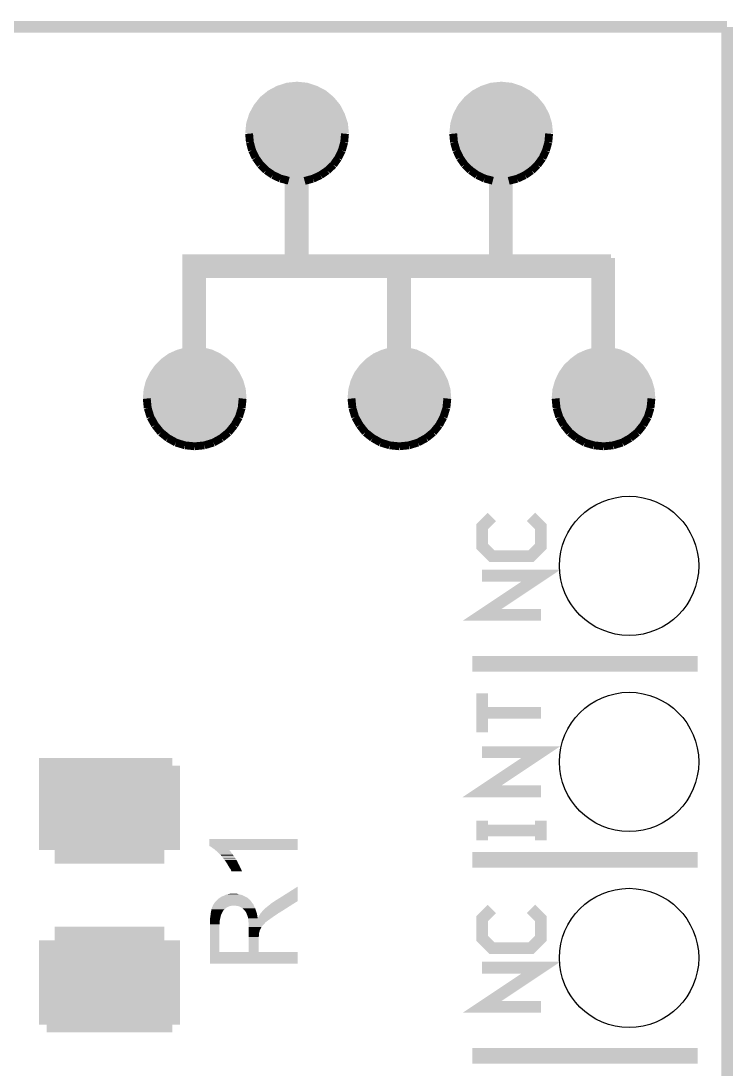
# Model space of a CAD drawing. Extents: x -0.05 to 0.95, y -0.15 to 0.98.
# Drawn here: x 0.59 to 0.953, y 0.443 to 0.978 of the extents above; entities that cross this region are included whole.
import ezdxf

# ---------------------------------------------------------------- set-up
doc = ezdxf.new("R2010")
doc.units = 0
doc.layers.get('0').update_dxf_attribs({"linetype": 'CONTINUOUS'})
for name, color, linetype in [('COMPASS_CLICK_V101_GKO', 5, 'CONTINUOUS'), ('COMPASS_CLICK_V101_GTO', 14, 'CONTINUOUS'), ('COMPASS_CLICK_V101_GTS', 12, 'CONTINUOUS')]:
    doc.layers.add(name, color=color, linetype=linetype)

# ---------------------------------------------------------------- blocks, each defined once
blk = doc.blocks.new('RECTANGLE_61')
blk.add_solid([(0.028, 0.023), (0.028, -0.023), (-0.028, 0.023), (-0.028, -0.023)])
blk = doc.blocks.new('ROUND_49')
blk.add_circle((0, 0), 0.0355)

msp = doc.modelspace()

# ---------------------------------------------------------------- linework, layer by layer
at = {"layer": 'COMPASS_CLICK_V101_GKO', "const_width": 0.006}
for points in [[(-0.05, 0.975), (0.95, 0.975)], [(0.95, -0.05), (0.95, 0.975)]]:
    msp.add_lwpolyline(points, dxfattribs=at)
at = {"layer": 'COMPASS_CLICK_V101_GTO'}
for points, const_width in [([(0.7062, 0.9205), (0.7067, 0.9255), (0.7081, 0.93), (0.7104, 0.9342), (0.7133, 0.9378), (0.717, 0.9408), (0.7211, 0.943), (0.7257, 0.9445), (0.7306, 0.945), (0.7356, 0.9445), (0.7401, 0.943), (0.7443, 0.9408), (0.7479, 0.9378), (0.7509, 0.9342), (0.7531, 0.93), (0.7546, 0.9255), (0.7551, 0.9205)], 0.004), ([(0.8103, 0.9205), (0.8108, 0.9255), (0.8122, 0.93), (0.8145, 0.9342), (0.8175, 0.9378), (0.8211, 0.9408), (0.8252, 0.943), (0.8298, 0.9445), (0.8348, 0.945), (0.8397, 0.9445), (0.8443, 0.943), (0.8484, 0.9408), (0.852, 0.9378), (0.855, 0.9342), (0.8573, 0.93), (0.8587, 0.9255), (0.8592, 0.9205)], 0.004), ([(0.7166, 0.9405), (0.7447, 0.9405)], 0.004), ([(0.7224, 0.9435), (0.7389, 0.9435)], 0.004), ([(0.8207, 0.9405), (0.8488, 0.9405)], 0.004), ([(0.8265, 0.9435), (0.843, 0.9435)], 0.004), ([(0.7106, 0.9345), (0.7506, 0.9345)], 0.004), ([(0.7131, 0.9375), (0.7482, 0.9375)], 0.004), ([(0.8147, 0.9345), (0.8548, 0.9345)], 0.004), ([(0.8172, 0.9375), (0.8523, 0.9375)], 0.004), ([(0.7075, 0.9285), (0.7537, 0.9285)], 0.004), ([(0.7088, 0.9315), (0.7524, 0.9315)], 0.004), ([(0.8117, 0.9285), (0.8579, 0.9285)], 0.004), ([(0.8129, 0.9315), (0.8566, 0.9315)], 0.004), ([(0.7067, 0.9255), (0.7546, 0.9255)], 0.004), ([(0.8108, 0.9255), (0.8587, 0.9255)], 0.004), ([(0.7062, 0.9205), (0.7066, 0.9161)], 0.004), ([(0.7062, 0.9195), (0.755, 0.9195)], 0.004), ([(0.7063, 0.9225), (0.755, 0.9225)], 0.004), ([(0.7547, 0.9161), (0.7551, 0.9205)], 0.004), ([(0.8103, 0.9205), (0.8107, 0.9161)], 0.004), ([(0.8103, 0.9195), (0.8592, 0.9195)], 0.004), ([(0.8104, 0.9225), (0.8591, 0.9225)], 0.004), ([(0.8588, 0.9161), (0.8592, 0.9205)], 0.004), ([(0.7065, 0.9165), (0.7547, 0.9165)], 0.004), ([(0.7066, 0.9161), (0.7077, 0.912)], 0.004), ([(0.7072, 0.9135), (0.7541, 0.9135)], 0.004), ([(0.7535, 0.9119), (0.7547, 0.9161)], 0.004), ([(0.8106, 0.9165), (0.8589, 0.9165)], 0.004), ([(0.8107, 0.9161), (0.8119, 0.912)], 0.004), ([(0.8113, 0.9135), (0.8582, 0.9135)], 0.004), ([(0.8576, 0.9119), (0.8588, 0.9161)], 0.004), ([(0.7077, 0.912), (0.7095, 0.9082)], 0.004), ([(0.7083, 0.9105), (0.7529, 0.9105)], 0.004), ([(0.7095, 0.9082), (0.712, 0.9047)], 0.004), ([(0.7099, 0.9075), (0.7513, 0.9075)], 0.004), ([(0.7492, 0.9046), (0.7516, 0.908)], 0.004), ([(0.7516, 0.908), (0.7535, 0.9119)], 0.004), ([(0.8119, 0.912), (0.8137, 0.9082)], 0.004), ([(0.8124, 0.9105), (0.8571, 0.9105)], 0.004), ([(0.8137, 0.9082), (0.8161, 0.9047)], 0.004), ([(0.8141, 0.9075), (0.8555, 0.9075)], 0.004), ([(0.8533, 0.9046), (0.8558, 0.908)], 0.004), ([(0.8558, 0.908), (0.8576, 0.9119)], 0.004), ([(0.712, 0.9047), (0.7149, 0.9018)], 0.004), ([(0.7122, 0.9045), (0.7491, 0.9045)], 0.004), ([(0.7149, 0.9018), (0.7184, 0.8994)], 0.004), ([(0.7426, 0.8993), (0.7461, 0.9017)], 0.004), ([(0.7461, 0.9017), (0.7492, 0.9046)], 0.004), ([(0.8161, 0.9047), (0.8191, 0.9018)], 0.004), ([(0.8163, 0.9045), (0.8532, 0.9045)], 0.004), ([(0.8191, 0.9018), (0.8225, 0.8994)], 0.004), ([(0.8468, 0.8993), (0.8503, 0.9017)], 0.004), ([(0.8503, 0.9017), (0.8533, 0.9046)], 0.004), ([(0.6741, 0.825), (0.6741, 0.857), (0.7264, 0.857), (0.7264, 0.8965)], 0.004), ([(0.7153, 0.9015), (0.746, 0.9015)], 0.004), ([(0.7184, 0.8994), (0.7222, 0.8976)], 0.004), ([(0.72, 0.8985), (0.7413, 0.8985)], 0.004), ([(0.7222, 0.8976), (0.7264, 0.8965)], 0.004), ([(0.7345, 0.8964), (0.7387, 0.8975)], 0.004), ([(0.7345, 0.857), (0.7785, 0.857), (0.7867, 0.857), (0.8305, 0.857), (0.8305, 0.8965)], 0.004), ([(0.7345, 0.857), (0.7345, 0.8964)], 0.004), ([(0.7387, 0.8975), (0.7426, 0.8993)], 0.004), ([(0.8194, 0.9015), (0.8501, 0.9015)], 0.004), ([(0.8225, 0.8994), (0.8263, 0.8976)], 0.004), ([(0.8241, 0.8985), (0.8454, 0.8985)], 0.004), ([(0.8263, 0.8976), (0.8305, 0.8965)], 0.004), ([(0.8386, 0.8964), (0.8429, 0.8975)], 0.004), ([(0.8386, 0.857), (0.8386, 0.8964)], 0.004), ([(0.8429, 0.8975), (0.8468, 0.8993)], 0.004), ([(0.7264, 0.8955), (0.7345, 0.8955)], 0.004), ([(0.7264, 0.8925), (0.7345, 0.8925)], 0.004), ([(0.8305, 0.8955), (0.8386, 0.8955)], 0.004), ([(0.8305, 0.8925), (0.8386, 0.8925)], 0.004), ([(0.7264, 0.8895), (0.7345, 0.8895)], 0.004), ([(0.7264, 0.8865), (0.7345, 0.8865)], 0.004), ([(0.8305, 0.8895), (0.8386, 0.8895)], 0.004), ([(0.8305, 0.8865), (0.8386, 0.8865)], 0.004), ([(0.7264, 0.8835), (0.7345, 0.8835)], 0.004), ([(0.7264, 0.8805), (0.7345, 0.8805)], 0.004), ([(0.8305, 0.8835), (0.8386, 0.8835)], 0.004), ([(0.8305, 0.8805), (0.8386, 0.8805)], 0.004), ([(0.7264, 0.8775), (0.7345, 0.8775)], 0.004), ([(0.8305, 0.8775), (0.8386, 0.8775)], 0.004), ([(0.7264, 0.8745), (0.7345, 0.8745)], 0.004), ([(0.7264, 0.8715), (0.7345, 0.8715)], 0.004), ([(0.8305, 0.8745), (0.8386, 0.8745)], 0.004), ([(0.8305, 0.8715), (0.8386, 0.8715)], 0.004), ([(0.7264, 0.8685), (0.7345, 0.8685)], 0.004), ([(0.7264, 0.8655), (0.7345, 0.8655)], 0.004), ([(0.8305, 0.8685), (0.8386, 0.8685)], 0.004), ([(0.8305, 0.8655), (0.8386, 0.8655)], 0.004), ([(0.7264, 0.8625), (0.7345, 0.8625)], 0.004), ([(0.7264, 0.8595), (0.7345, 0.8595)], 0.004), ([(0.8305, 0.8625), (0.8386, 0.8625)], 0.004), ([(0.8305, 0.8595), (0.8386, 0.8595)], 0.004), ([(0.6741, 0.8565), (0.8908, 0.8565)], 0.004), ([(0.8386, 0.857), (0.8827, 0.857), (0.8908, 0.857)], 0.004), ([(0.8908, 0.8489), (0.8908, 0.857)], 0.004), ([(0.6741, 0.8535), (0.8908, 0.8535)], 0.004), ([(0.6741, 0.8505), (0.8908, 0.8505)], 0.004), ([(0.6823, 0.8489), (0.7264, 0.8489)], 0.004), ([(0.6823, 0.8095), (0.6823, 0.8489)], 0.004), ([(0.7264, 0.8489), (0.7345, 0.8489)], 0.004), ([(0.7345, 0.8489), (0.7785, 0.8489)], 0.004), ([(0.7584, 0.7854), (0.7588, 0.7898), (0.7599, 0.794), (0.7617, 0.7978), (0.7642, 0.8012), (0.7671, 0.8041), (0.7706, 0.8066), (0.7744, 0.8083), (0.7785, 0.8095), (0.7785, 0.8489)], 0.004), ([(0.7867, 0.8489), (0.8305, 0.8489)], 0.004), ([(0.7867, 0.8095), (0.7867, 0.8489)], 0.004), ([(0.8305, 0.8489), (0.8386, 0.8489)], 0.004), ([(0.8386, 0.8489), (0.8827, 0.8489)], 0.004), ([(0.8625, 0.7854), (0.8629, 0.7898), (0.8641, 0.794), (0.8659, 0.7978), (0.8683, 0.8012), (0.8713, 0.8041), (0.8747, 0.8066), (0.8785, 0.8083), (0.8827, 0.8095), (0.8827, 0.8489)], 0.004), ([(0.8908, 0.8095), (0.8908, 0.8489)], 0.004), ([(0.6741, 0.8475), (0.6823, 0.8475)], 0.004), ([(0.6741, 0.8445), (0.6823, 0.8445)], 0.004), ([(0.7785, 0.8475), (0.7867, 0.8475)], 0.004), ([(0.7785, 0.8445), (0.7867, 0.8445)], 0.004), ([(0.8827, 0.8475), (0.8908, 0.8475)], 0.004), ([(0.8827, 0.8445), (0.8908, 0.8445)], 0.004), ([(0.6741, 0.8415), (0.6823, 0.8415)], 0.004), ([(0.6741, 0.8385), (0.6823, 0.8385)], 0.004), ([(0.7785, 0.8415), (0.7867, 0.8415)], 0.004), ([(0.7785, 0.8385), (0.7867, 0.8385)], 0.004), ([(0.8827, 0.8415), (0.8908, 0.8415)], 0.004), ([(0.8827, 0.8385), (0.8908, 0.8385)], 0.004), ([(0.6741, 0.8355), (0.6823, 0.8355)], 0.004), ([(0.6741, 0.8325), (0.6823, 0.8325)], 0.004), ([(0.7785, 0.8355), (0.7867, 0.8355)], 0.004), ([(0.7785, 0.8325), (0.7867, 0.8325)], 0.004), ([(0.8827, 0.8355), (0.8908, 0.8355)], 0.004), ([(0.8827, 0.8325), (0.8908, 0.8325)], 0.004), ([(0.6741, 0.8295), (0.6823, 0.8295)], 0.004), ([(0.7785, 0.8295), (0.7867, 0.8295)], 0.004), ([(0.8827, 0.8295), (0.8908, 0.8295)], 0.004), ([(0.6741, 0.8265), (0.6823, 0.8265)], 0.004), ([(0.6741, 0.825), (0.6742, 0.8095)], 0.004), ([(0.6741, 0.8235), (0.6823, 0.8235)], 0.004), ([(0.7785, 0.8265), (0.7867, 0.8265)], 0.004), ([(0.7785, 0.8235), (0.7867, 0.8235)], 0.004), ([(0.8827, 0.8265), (0.8908, 0.8265)], 0.004), ([(0.8827, 0.8235), (0.8908, 0.8235)], 0.004), ([(0.6741, 0.8205), (0.6823, 0.8205)], 0.004), ([(0.6741, 0.8175), (0.6823, 0.8175)], 0.004), ([(0.7785, 0.8205), (0.7867, 0.8205)], 0.004), ([(0.7785, 0.8175), (0.7867, 0.8175)], 0.004), ([(0.8827, 0.8205), (0.8908, 0.8205)], 0.004), ([(0.8827, 0.8175), (0.8908, 0.8175)], 0.004), ([(0.6741, 0.8145), (0.6823, 0.8145)], 0.004), ([(0.6741, 0.8115), (0.6823, 0.8115)], 0.004), ([(0.7785, 0.8145), (0.7867, 0.8145)], 0.004), ([(0.7785, 0.8115), (0.7867, 0.8115)], 0.004), ([(0.8827, 0.8145), (0.8908, 0.8145)], 0.004), ([(0.8827, 0.8115), (0.8908, 0.8115)], 0.004), ([(0.654, 0.7854), (0.6544, 0.7898), (0.6555, 0.794), (0.6574, 0.7978), (0.6598, 0.8012), (0.6627, 0.8041), (0.6662, 0.8066), (0.67, 0.8083), (0.6742, 0.8095)], 0.004), ([(0.6646, 0.8055), (0.6923, 0.8055)], 0.004), ([(0.6705, 0.8085), (0.6863, 0.8085)], 0.004), ([(0.6823, 0.8095), (0.6865, 0.8085), (0.6904, 0.8067), (0.6939, 0.8043), (0.697, 0.8014), (0.6994, 0.7979), (0.7013, 0.7941), (0.7025, 0.7899), (0.7029, 0.7854)], 0.004), ([(0.769, 0.8055), (0.7967, 0.8055)], 0.004), ([(0.7749, 0.8085), (0.7907, 0.8085)], 0.004), ([(0.7867, 0.8095), (0.7909, 0.8085), (0.7948, 0.8067), (0.7983, 0.8043), (0.8013, 0.8014), (0.8038, 0.7979), (0.8057, 0.7941), (0.8069, 0.7899), (0.8073, 0.7854)], 0.004), ([(0.8731, 0.8055), (0.9008, 0.8055)], 0.004), ([(0.8791, 0.8085), (0.8948, 0.8085)], 0.004), ([(0.8908, 0.8095), (0.895, 0.8085), (0.8989, 0.8067), (0.9024, 0.8043), (0.9055, 0.8014), (0.9079, 0.7979), (0.9098, 0.7941), (0.911, 0.7899), (0.9114, 0.7854)], 0.004), ([(0.661, 0.8025), (0.6959, 0.8025)], 0.004), ([(0.7654, 0.8025), (0.8002, 0.8025)], 0.004), ([(0.8695, 0.8025), (0.9044, 0.8025)], 0.004), ([(0.6567, 0.7965), (0.7002, 0.7965)], 0.004), ([(0.6585, 0.7995), (0.6984, 0.7995)], 0.004), ([(0.7611, 0.7965), (0.8046, 0.7965)], 0.004), ([(0.7629, 0.7995), (0.8028, 0.7995)], 0.004), ([(0.8652, 0.7965), (0.9087, 0.7965)], 0.004), ([(0.867, 0.7995), (0.9069, 0.7995)], 0.004), ([(0.6545, 0.7905), (0.7023, 0.7905)], 0.004), ([(0.6554, 0.7935), (0.7015, 0.7935)], 0.004), ([(0.7589, 0.7905), (0.8067, 0.7905)], 0.004), ([(0.7598, 0.7935), (0.8059, 0.7935)], 0.004), ([(0.8631, 0.7905), (0.9108, 0.7905)], 0.004), ([(0.8639, 0.7935), (0.91, 0.7935)], 0.004), ([(0.654, 0.7854), (0.6545, 0.7805)], 0.004), ([(0.654, 0.7845), (0.7029, 0.7845)], 0.004), ([(0.6541, 0.7875), (0.7028, 0.7875)], 0.004), ([(0.7024, 0.7805), (0.7029, 0.7854)], 0.004), ([(0.7584, 0.7854), (0.7589, 0.7805)], 0.004), ([(0.7584, 0.7845), (0.8072, 0.7845)], 0.004), ([(0.7585, 0.7875), (0.8072, 0.7875)], 0.004), ([(0.8068, 0.7805), (0.8073, 0.7854)], 0.004), ([(0.8625, 0.7854), (0.863, 0.7805)], 0.004), ([(0.8625, 0.7845), (0.9114, 0.7845)], 0.004), ([(0.8626, 0.7875), (0.9113, 0.7875)], 0.004), ([(0.9109, 0.7805), (0.9114, 0.7854)], 0.004), ([(0.6543, 0.7815), (0.7026, 0.7815)], 0.004), ([(0.6545, 0.7805), (0.6559, 0.7759)], 0.004), ([(0.701, 0.7759), (0.7024, 0.7805)], 0.004), ([(0.7587, 0.7815), (0.807, 0.7815)], 0.004), ([(0.7589, 0.7805), (0.7603, 0.7759)], 0.004), ([(0.8053, 0.7759), (0.8068, 0.7805)], 0.004), ([(0.8628, 0.7815), (0.9111, 0.7815)], 0.004), ([(0.863, 0.7805), (0.8644, 0.7759)], 0.004), ([(0.9095, 0.7759), (0.9109, 0.7805)], 0.004), ([(0.655, 0.7785), (0.7019, 0.7785)], 0.004), ([(0.6559, 0.7759), (0.6582, 0.7718)], 0.004), ([(0.6561, 0.7755), (0.7008, 0.7755)], 0.004), ([(0.6987, 0.7718), (0.701, 0.7759)], 0.004), ([(0.7594, 0.7785), (0.8063, 0.7785)], 0.004), ([(0.7603, 0.7759), (0.7626, 0.7718)], 0.004), ([(0.7605, 0.7755), (0.8052, 0.7755)], 0.004), ([(0.8031, 0.7718), (0.8053, 0.7759)], 0.004), ([(0.8635, 0.7785), (0.9104, 0.7785)], 0.004), ([(0.8644, 0.7759), (0.8667, 0.7718)], 0.004), ([(0.8646, 0.7755), (0.9093, 0.7755)], 0.004), ([(0.9072, 0.7718), (0.9095, 0.7759)], 0.004), ([(0.6577, 0.7725), (0.6992, 0.7725)], 0.004), ([(0.6582, 0.7718), (0.6612, 0.7681)], 0.004), ([(0.6599, 0.7695), (0.697, 0.7695)], 0.004), ([(0.6612, 0.7681), (0.6648, 0.7652)], 0.004), ([(0.6921, 0.7652), (0.6957, 0.7681)], 0.004), ([(0.6957, 0.7681), (0.6987, 0.7718)], 0.004), ([(0.7621, 0.7725), (0.8036, 0.7725)], 0.004), ([(0.7626, 0.7718), (0.7655, 0.7681)], 0.004), ([(0.7642, 0.7695), (0.8014, 0.7695)], 0.004), ([(0.7655, 0.7681), (0.7692, 0.7652)], 0.004), ([(0.7965, 0.7652), (0.8001, 0.7681)], 0.004), ([(0.8001, 0.7681), (0.8031, 0.7718)], 0.004), ([(0.8662, 0.7725), (0.9077, 0.7725)], 0.004), ([(0.8667, 0.7718), (0.8697, 0.7681)], 0.004), ([(0.8684, 0.7695), (0.9055, 0.7695)], 0.004), ([(0.8697, 0.7681), (0.8733, 0.7652)], 0.004), ([(0.9006, 0.7652), (0.9042, 0.7681)], 0.004), ([(0.9042, 0.7681), (0.9072, 0.7718)], 0.004), ([(0.6629, 0.7665), (0.694, 0.7665)], 0.004), ([(0.6648, 0.7652), (0.6689, 0.7629)], 0.004), ([(0.6675, 0.7635), (0.6893, 0.7635)], 0.004), ([(0.6689, 0.7629), (0.6735, 0.7615)], 0.004), ([(0.6834, 0.7615), (0.688, 0.7629)], 0.004), ([(0.688, 0.7629), (0.6921, 0.7652)], 0.004), ([(0.7673, 0.7665), (0.7983, 0.7665)], 0.004), ([(0.7692, 0.7652), (0.7733, 0.7629)], 0.004), ([(0.7719, 0.7635), (0.7937, 0.7635)], 0.004), ([(0.7733, 0.7629), (0.7779, 0.7615)], 0.004), ([(0.7877, 0.7615), (0.7923, 0.7629)], 0.004), ([(0.7923, 0.7629), (0.7965, 0.7652)], 0.004), ([(0.8714, 0.7665), (0.9025, 0.7665)], 0.004), ([(0.8733, 0.7652), (0.8774, 0.7629)], 0.004), ([(0.8761, 0.7635), (0.8978, 0.7635)], 0.004), ([(0.8774, 0.7629), (0.882, 0.7615)], 0.004), ([(0.8919, 0.7615), (0.8965, 0.7629)], 0.004), ([(0.8965, 0.7629), (0.9006, 0.7652)], 0.004), ([(0.6735, 0.7615), (0.6784, 0.761)], 0.004), ([(0.6784, 0.761), (0.6834, 0.7615)], 0.004), ([(0.7779, 0.7615), (0.7828, 0.761)], 0.004), ([(0.7828, 0.761), (0.7877, 0.7615)], 0.004), ([(0.882, 0.7615), (0.887, 0.761)], 0.004), ([(0.887, 0.761), (0.8919, 0.7615)], 0.004), ([(0.83, 0.725), (0.825, 0.72), (0.825, 0.71), (0.83, 0.705), (0.85, 0.705), (0.855, 0.71), (0.855, 0.72), (0.85, 0.725)], 0.006), ([(0.855, 0.675), (0.825, 0.675), (0.855, 0.695), (0.825, 0.695)], 0.006), ([(0.82, 0.65), (0.935, 0.65)], 0.008), ([(0.825, 0.615), (0.825, 0.635), (0.825, 0.625), (0.855, 0.625)], 0.006), ([(0.855, 0.585), (0.825, 0.585), (0.855, 0.605), (0.825, 0.605)], 0.006), ([(0.603, 0.555), (0.603, 0.598), (0.667, 0.598)], 0.008), ([(0.667, 0.555), (0.667, 0.598)], 0.008), ([(0.825, 0.56), (0.825, 0.57), (0.825, 0.565), (0.855, 0.565), (0.855, 0.56), (0.855, 0.57)], 0.006), ([(0.82, 0.55), (0.935, 0.55)], 0.008), ([(0.83, 0.525), (0.825, 0.52), (0.825, 0.51), (0.83, 0.505), (0.85, 0.505), (0.855, 0.51), (0.855, 0.52), (0.85, 0.525)], 0.006), ([(0.603, 0.466), (0.603, 0.509)], 0.008), ([(0.667, 0.466), (0.667, 0.509)], 0.008), ([(0.855, 0.475), (0.825, 0.475), (0.855, 0.495), (0.825, 0.495)], 0.006), ([(0.603, 0.466), (0.667, 0.466)], 0.008), ([(0.82, 0.45), (0.935, 0.45)], 0.008)]:
    msp.add_lwpolyline(points, dxfattribs=dict(at, const_width=const_width))
for points in [[(0.686, 0.5571), (0.686, 0.5606), (0.731, 0.5571), (0.731, 0.5606)], [(0.686, 0.5606), (0.686, 0.5606), (0.731, 0.5606), (0.686, 0.5606)], [(0.6871, 0.5564), (0.686, 0.5571), (0.731, 0.5564), (0.731, 0.5571)], [(0.6881, 0.5557), (0.6871, 0.5564), (0.731, 0.5557), (0.731, 0.5564)], [(0.68885, 0.5551), (0.6881, 0.5557), (0.731, 0.5551), (0.731, 0.5557)], [(0.6891, 0.5549), (0.68885, 0.5551), (0.69615, 0.5549), (0.696, 0.5551)], [(0.68885, 0.5551), (0.68885, 0.5551), (0.696, 0.5551), (0.731, 0.5551)], [(0.68932, 0.5547), (0.6891, 0.5549), (0.6963, 0.5547), (0.69615, 0.5549)], [(0.68978, 0.5543), (0.68932, 0.5547), (0.6967, 0.5543), (0.6963, 0.5547)], [(0.69, 0.5541), (0.68978, 0.5543), (0.69683, 0.5541), (0.6967, 0.5543)], [(0.6904, 0.5537), (0.69, 0.5541), (0.6971, 0.5537), (0.69683, 0.5541)], [(0.6908, 0.5533), (0.6904, 0.5537), (0.69744, 0.5533), (0.6971, 0.5537)], [(0.69115, 0.553), (0.6908, 0.5533), (0.6977, 0.553), (0.69744, 0.5533)], [(0.6915, 0.5527), (0.69115, 0.553), (0.6979, 0.5527), (0.6977, 0.553)], [(0.6919, 0.5523), (0.6915, 0.5527), (0.69817, 0.5523), (0.6979, 0.5527)], [(0.6919, 0.5522), (0.6919, 0.5523), (0.69823, 0.5522), (0.69817, 0.5523)], [(0.692, 0.5521), (0.6919, 0.5522), (0.6983, 0.5521), (0.69823, 0.5522)], [(0.69293, 0.551), (0.692, 0.5521), (0.6991, 0.551), (0.6983, 0.5521)], [(0.6931, 0.5508), (0.69293, 0.551), (0.69923, 0.5508), (0.6991, 0.551)], [(0.69374, 0.5499), (0.6931, 0.5508), (0.6998, 0.5499), (0.69923, 0.5508)], [(0.69389, 0.5497), (0.69374, 0.5499), (0.6998, 0.5497), (0.6998, 0.5499)], [(0.6941, 0.5494), (0.69389, 0.5497), (0.7001, 0.5494), (0.6998, 0.5497)], [(0.69458, 0.5487), (0.6941, 0.5494), (0.7004, 0.5487), (0.7001, 0.5494)], [(0.695, 0.5481), (0.69458, 0.5487), (0.7007, 0.5481), (0.7004, 0.5487)], [(0.69511, 0.5479), (0.695, 0.5481), (0.7008, 0.5479), (0.7007, 0.5481)], [(0.69559, 0.547), (0.69511, 0.5479), (0.7013, 0.547), (0.7008, 0.5479)], [(0.6957, 0.5468), (0.69559, 0.547), (0.70139, 0.5468), (0.7013, 0.547)], [(0.69615, 0.5461), (0.6957, 0.5468), (0.7017, 0.5461), (0.70139, 0.5468)], [(0.6964, 0.5457), (0.69615, 0.5461), (0.7019, 0.5457), (0.7017, 0.5461)], [(0.6967, 0.5453), (0.6964, 0.5457), (0.7021, 0.5453), (0.7019, 0.5457)], [(0.6968, 0.5451), (0.6967, 0.5453), (0.7022, 0.5451), (0.7021, 0.5453)], [(0.6969, 0.5449), (0.6968, 0.5451), (0.70228, 0.5449), (0.7022, 0.5451)], [(0.6971, 0.5443), (0.6969, 0.5449), (0.70252, 0.5443), (0.70228, 0.5449)], [(0.6972, 0.5442), (0.6971, 0.5443), (0.70256, 0.5442), (0.70252, 0.5443)], [(0.6972, 0.5441), (0.6972, 0.5442), (0.7026, 0.5441), (0.70256, 0.5442)], [(0.71928, 0.529), (0.731, 0.5364), (0.731, 0.529), (0.731, 0.5364)], [(0.6894, 0.5291), (0.6897, 0.5294), (0.707, 0.5291), (0.7068, 0.5294)], [(0.6897, 0.5294), (0.68992, 0.5296), (0.7068, 0.5294), (0.7066, 0.5296)], [(0.68992, 0.5296), (0.69004, 0.5297), (0.7066, 0.5296), (0.7066, 0.5297)], [(0.69004, 0.5297), (0.6906, 0.5302), (0.7065, 0.5297), (0.7059, 0.5302)], [(0.69004, 0.5297), (0.69004, 0.5297), (0.7066, 0.5297), (0.7065, 0.5297)], [(0.6906, 0.5302), (0.69143, 0.5308), (0.7059, 0.5302), (0.7052, 0.5308)], [(0.69143, 0.5308), (0.6917, 0.531), (0.7052, 0.5308), (0.7048, 0.531)], [(0.6918, 0.531), (0.6922, 0.5313), (0.7048, 0.531), (0.7042, 0.5313)], [(0.6922, 0.5313), (0.6928, 0.5315), (0.7042, 0.5313), (0.7038, 0.5315)], [(0.6928, 0.5315), (0.69415, 0.5321), (0.7038, 0.5315), (0.7025, 0.5321)], [(0.69415, 0.5321), (0.6946, 0.5323), (0.7025, 0.5321), (0.70163, 0.5323)], [(0.6946, 0.5323), (0.695, 0.5324), (0.70163, 0.5323), (0.7012, 0.5324)], [(0.695, 0.5324), (0.6958, 0.5326), (0.7012, 0.5324), (0.70047, 0.5326)], [(0.6958, 0.5326), (0.6964, 0.5327), (0.70047, 0.5326), (0.7001, 0.5327)], [(0.6964, 0.5327), (0.697, 0.5328), (0.7001, 0.5327), (0.6996, 0.5328)], [(0.68686, 0.524), (0.68692, 0.5243), (0.6929, 0.524), (0.6932, 0.5243)], [(0.68692, 0.5243), (0.68694, 0.5244), (0.6932, 0.5243), (0.6932, 0.5244)], [(0.68694, 0.5244), (0.687, 0.5247), (0.6932, 0.5244), (0.69354, 0.5247)], [(0.687, 0.5247), (0.68714, 0.5252), (0.69354, 0.5247), (0.6941, 0.5252)], [(0.68714, 0.5252), (0.6872, 0.5254), (0.6941, 0.5252), (0.69437, 0.5254)], [(0.6872, 0.5254), (0.68733, 0.5258), (0.69437, 0.5254), (0.6949, 0.5258)], [(0.68733, 0.5258), (0.6874, 0.526), (0.6949, 0.5258), (0.69535, 0.526)], [(0.6874, 0.526), (0.6875, 0.5261), (0.69535, 0.526), (0.69558, 0.5261)], [(0.6875, 0.5261), (0.68753, 0.5262), (0.69558, 0.5261), (0.6958, 0.5262)], [(0.68753, 0.5262), (0.6876, 0.5265), (0.6958, 0.5262), (0.6966, 0.5265)], [(0.6876, 0.5265), (0.68765, 0.5266), (0.6966, 0.5265), (0.6974, 0.5266)], [(0.68765, 0.5266), (0.6877, 0.5267), (0.6974, 0.5266), (0.698, 0.5267)], [(0.6877, 0.5267), (0.6879, 0.5271), (0.7086, 0.5267), (0.70843, 0.5271)], [(0.6879, 0.5271), (0.68811, 0.5274), (0.70843, 0.5271), (0.7083, 0.5274)], [(0.68811, 0.5274), (0.6884, 0.5278), (0.7083, 0.5274), (0.70798, 0.5278)], [(0.6884, 0.5278), (0.68878, 0.5284), (0.70798, 0.5278), (0.7075, 0.5284)], [(0.68878, 0.5284), (0.6889, 0.5286), (0.7075, 0.5284), (0.7074, 0.5286)], [(0.6889, 0.5286), (0.6891, 0.5288), (0.7074, 0.5286), (0.7073, 0.5288)], [(0.6891, 0.5288), (0.6894, 0.5291), (0.7073, 0.5288), (0.707, 0.5291)], [(0.7, 0.5265), (0.6992, 0.5267), (0.70869, 0.5265), (0.7086, 0.5267)], [(0.7007, 0.5264), (0.7, 0.5265), (0.70873, 0.5264), (0.70869, 0.5265)], [(0.7013, 0.5262), (0.7007, 0.5264), (0.70881, 0.5262), (0.70873, 0.5264)], [(0.70163, 0.526), (0.7013, 0.5262), (0.7089, 0.526), (0.70881, 0.5262)], [(0.7018, 0.5259), (0.70163, 0.526), (0.70896, 0.5259), (0.7089, 0.526)], [(0.7024, 0.5256), (0.7018, 0.5259), (0.70913, 0.5256), (0.70896, 0.5259)], [(0.7025, 0.5255), (0.7024, 0.5256), (0.70919, 0.5255), (0.70913, 0.5256)], [(0.7028, 0.5253), (0.7025, 0.5255), (0.7093, 0.5253), (0.70919, 0.5255)], [(0.7031, 0.5251), (0.7028, 0.5253), (0.70937, 0.5251), (0.7093, 0.5253)], [(0.7037, 0.5245), (0.7031, 0.5251), (0.70957, 0.5245), (0.70937, 0.5251)], [(0.70378, 0.5244), (0.7037, 0.5245), (0.7096, 0.5244), (0.70957, 0.5245)], [(0.7042, 0.5239), (0.70378, 0.5244), (0.70975, 0.5239), (0.7096, 0.5244)], [(0.7129, 0.5238), (0.7145, 0.5254), (0.7228, 0.5238), (0.72533, 0.5254)], [(0.7145, 0.5254), (0.7154, 0.5261), (0.72533, 0.5254), (0.72643, 0.5261)], [(0.7154, 0.5261), (0.7164, 0.5269), (0.72643, 0.5261), (0.72769, 0.5269)], [(0.7164, 0.5269), (0.7175, 0.5278), (0.72769, 0.5269), (0.72911, 0.5278)], [(0.7175, 0.5278), (0.7188, 0.5287), (0.72911, 0.5278), (0.73053, 0.5287)], [(0.7188, 0.5287), (0.71928, 0.529), (0.73053, 0.5287), (0.731, 0.529)], [(0.6862, 0.5189), (0.6863, 0.5203), (0.69122, 0.5189), (0.6915, 0.5203)], [(0.6862, 0.5188), (0.6862, 0.5189), (0.6912, 0.5188), (0.69122, 0.5189)], [(0.6862, 0.5171), (0.6862, 0.5188), (0.6911, 0.5171), (0.6912, 0.5188)], [(0.6863, 0.5203), (0.68649, 0.5216), (0.6915, 0.5203), (0.6918, 0.5216)], [(0.68649, 0.5216), (0.6865, 0.5217), (0.6918, 0.5216), (0.69184, 0.5217)], [(0.6865, 0.5217), (0.68662, 0.5226), (0.69184, 0.5217), (0.6922, 0.5226)], [(0.68662, 0.5226), (0.6867, 0.5232), (0.6922, 0.5226), (0.6925, 0.5232)], [(0.6867, 0.5232), (0.68686, 0.524), (0.6925, 0.5232), (0.6929, 0.524)], [(0.70453, 0.5234), (0.7042, 0.5239), (0.7099, 0.5234), (0.70975, 0.5239)], [(0.7046, 0.5233), (0.70453, 0.5234), (0.70993, 0.5233), (0.7099, 0.5234)], [(0.7048, 0.5228), (0.7046, 0.5233), (0.7101, 0.5228), (0.70993, 0.5233)], [(0.70495, 0.5225), (0.7048, 0.5228), (0.7102, 0.5225), (0.7101, 0.5228)], [(0.705, 0.5224), (0.70495, 0.5225), (0.71022, 0.5224), (0.7102, 0.5225)], [(0.7051, 0.5221), (0.705, 0.5224), (0.71027, 0.5221), (0.71022, 0.5224)], [(0.7052, 0.522), (0.7051, 0.5221), (0.71029, 0.522), (0.71027, 0.5221)], [(0.7054, 0.5214), (0.7052, 0.522), (0.7104, 0.5214), (0.71029, 0.522)], [(0.7055, 0.5211), (0.7054, 0.5214), (0.71045, 0.5211), (0.7104, 0.5214)], [(0.70568, 0.5202), (0.7055, 0.5211), (0.7106, 0.5202), (0.71045, 0.5211)], [(0.7057, 0.5201), (0.70568, 0.5202), (0.71726, 0.5201), (0.7174, 0.5202)], [(0.70575, 0.5195), (0.7057, 0.5201), (0.7164, 0.5195), (0.71726, 0.5201)], [(0.7058, 0.519), (0.70575, 0.5195), (0.71576, 0.519), (0.7164, 0.5195)], [(0.70582, 0.5188), (0.7058, 0.519), (0.7155, 0.5188), (0.71576, 0.519)], [(0.70584, 0.5186), (0.70582, 0.5188), (0.7152, 0.5186), (0.7154, 0.5188)], [(0.70582, 0.5188), (0.70582, 0.5188), (0.7154, 0.5188), (0.7155, 0.5188)], [(0.7106, 0.5202), (0.7107, 0.5203), (0.7174, 0.5202), (0.71754, 0.5203)], [(0.7107, 0.5203), (0.7108, 0.5206), (0.71754, 0.5203), (0.71797, 0.5206)], [(0.7108, 0.5206), (0.711, 0.521), (0.71797, 0.5206), (0.71854, 0.521)], [(0.711, 0.521), (0.7113, 0.5215), (0.71854, 0.521), (0.71926, 0.5215)], [(0.7113, 0.5215), (0.71136, 0.5216), (0.71926, 0.5215), (0.7194, 0.5216)], [(0.71136, 0.5216), (0.71171, 0.5222), (0.7194, 0.5216), (0.7203, 0.5222)], [(0.71171, 0.5222), (0.712, 0.5227), (0.7203, 0.5222), (0.721, 0.5227)], [(0.712, 0.5227), (0.7122, 0.5229), (0.721, 0.5227), (0.7213, 0.5229)], [(0.7122, 0.5229), (0.7123, 0.523), (0.7213, 0.5229), (0.7215, 0.523)], [(0.7123, 0.523), (0.7124, 0.5231), (0.7215, 0.523), (0.7216, 0.5231)], [(0.7124, 0.5231), (0.7125, 0.5232), (0.7217, 0.5231), (0.72186, 0.5232)], [(0.7124, 0.5231), (0.7124, 0.5231), (0.7216, 0.5231), (0.7217, 0.5231)], [(0.7125, 0.5232), (0.7129, 0.5238), (0.72186, 0.5232), (0.7228, 0.5238)], [(0.6862, 0.503), (0.6862, 0.5171), (0.6911, 0.503), (0.6911, 0.5171)], [(0.70587, 0.5183), (0.70584, 0.5186), (0.7148, 0.5183), (0.7152, 0.5186)], [(0.7059, 0.518), (0.70587, 0.5183), (0.7145, 0.518), (0.7148, 0.5183)], [(0.7059, 0.5178), (0.7059, 0.518), (0.7143, 0.5178), (0.7145, 0.518)], [(0.7059, 0.5171), (0.7059, 0.5178), (0.71367, 0.5171), (0.7143, 0.5178)], [(0.70594, 0.5168), (0.7059, 0.5171), (0.7134, 0.5168), (0.71367, 0.5171)], [(0.706, 0.5163), (0.70594, 0.5168), (0.7129, 0.5163), (0.7134, 0.5168)], [(0.706, 0.5158), (0.706, 0.5163), (0.7125, 0.5158), (0.7129, 0.5163)], [(0.706, 0.5157), (0.706, 0.5158), (0.7125, 0.5157), (0.7125, 0.5158)], [(0.706, 0.5156), (0.706, 0.5157), (0.7124, 0.5156), (0.7125, 0.5157)], [(0.706, 0.5153), (0.706, 0.5156), (0.7123, 0.5153), (0.7124, 0.5156)], [(0.706, 0.5149), (0.706, 0.5153), (0.7121, 0.5149), (0.7123, 0.5153)], [(0.706, 0.5146), (0.706, 0.5149), (0.7119, 0.5146), (0.7121, 0.5149)], [(0.706, 0.5141), (0.706, 0.5146), (0.7117, 0.5141), (0.7119, 0.5146)], [(0.706, 0.5131), (0.706, 0.5141), (0.7114, 0.5131), (0.7117, 0.5141)], [(0.706, 0.513), (0.706, 0.5131), (0.7114, 0.513), (0.7114, 0.5131)], [(0.706, 0.5129), (0.706, 0.513), (0.7113, 0.5129), (0.7114, 0.513)], [(0.706, 0.5126), (0.706, 0.5129), (0.7113, 0.5126), (0.7113, 0.5129)], [(0.706, 0.5123), (0.706, 0.5126), (0.7112, 0.5123), (0.7113, 0.5126)], [(0.706, 0.5113), (0.706, 0.5123), (0.7112, 0.5113), (0.7112, 0.5123)], [(0.706, 0.5106), (0.706, 0.5113), (0.7111, 0.5106), (0.7112, 0.5113)], [(0.706, 0.503), (0.706, 0.5106), (0.7111, 0.503), (0.7111, 0.5106)], [(0.6862, 0.497), (0.6862, 0.503), (0.731, 0.497), (0.731, 0.503)], [(0.6862, 0.503), (0.6862, 0.503), (0.731, 0.503), (0.7111, 0.503)], [(0.6862, 0.503), (0.6862, 0.503), (0.706, 0.503), (0.6911, 0.503)]]:
    msp.add_solid(points, dxfattribs=at)

# ---------------------------------------------------------------- block references
at = {"layer": 'COMPASS_CLICK_V101_GTS'}
for name, p in [('ROUND_49', (0.9, 0.7)), ('ROUND_49', (0.9, 0.6)), ('RECTANGLE_61', (0.635, 0.571)), ('ROUND_49', (0.9, 0.5)), ('RECTANGLE_61', (0.635, 0.493))]:
    msp.add_blockref(name, p, dxfattribs=at)

doc.saveas('drawing.dxf')
